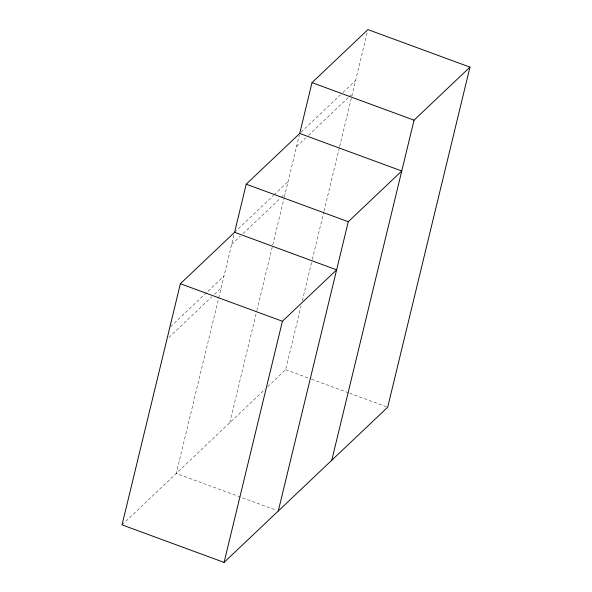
<?xml version="1.0" encoding="UTF-8"?>
<svg xmlns="http://www.w3.org/2000/svg" width="592" height="592" viewBox="0 0 592 592"><rect width="100%" height="100%" fill="white"/><g stroke="black" fill="none" stroke-linecap="round" stroke-linejoin="round"><path stroke-width="0.44" stroke-dasharray="2.96 2.22" d="M233.958 234.898L176.253 473.445L276.56 510.341M229.74 422.718L256.684 311.348M256.898 310.445L272.542 245.784M272.764 244.881L284.056 198.179M284.278 197.284L299.293 135.22M267.68 386.731L285.647 369.689L301.047 306.057M302.342 300.677L312.102 260.347M312.317 259.451L323.809 211.951M324.024 211.048L339.423 147.415M339.638 146.52L367.491 31.383M301.047 132.194L340.319 94.949M342.983 92.426L355.629 80.431M296.518 146.668L305.842 137.832M308.499 135.309L348.436 97.428M349.102 96.799L352.432 93.64M234.587 232.301L273.371 195.515M274.037 194.886L288.082 181.566M231.657 244.422L240.352 236.178M243.023 233.64L280.467 198.128M281.133 197.491L285.144 193.688M170.466 326.806L224.013 276.02M168.912 337.477L211.751 296.851M214.43 294.305L221.127 287.964M122.033 524.867L265.016 389.255M285.647 369.689L310.726 378.91M311.592 379.228L348.777 392.91M349.643 393.229L387.693 407.222"/><path stroke-width="0.89" d="M180.375 283.716L122.033 524.867L224.072 562.4L387.693 407.222L469.967 67.133L367.928 29.6L312.014 82.628L299.715 133.459L246.228 184.193L234.587 232.301L180.375 283.716L282.414 321.256L336.633 269.834L234.587 232.301M224.072 562.4L282.414 321.256M278.292 510.977L348.266 221.726L401.761 170.992L299.715 133.459M331.779 460.25L414.052 120.161L469.967 67.133M312.014 82.628L414.052 120.161M246.228 184.193L348.266 221.726"/></g></svg>
